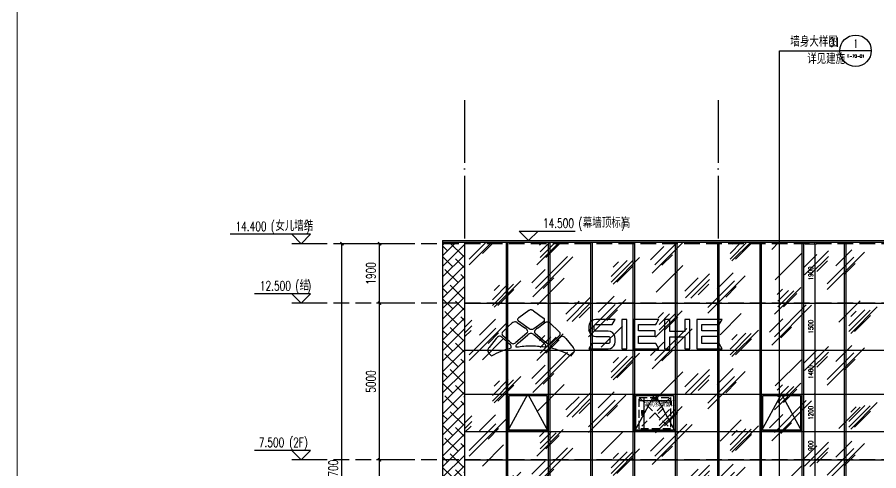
# Model space of a CAD drawing. Extents: x -4210259 to 293730, y -7499 to 868879.
# Drawn here: x -2140040 to -2112529, y 524387 to 538868 of the extents above; entities that cross this region are included whole.
import ezdxf
from ezdxf.enums import TextEntityAlignment as Align

# ---------------------------------------------------------------- set-up
doc = ezdxf.new("R2010")
doc.units = 0
doc.header["$LTSCALE"] = 1000
doc.header["$MEASUREMENT"] = 0
for name, pattern in [('__DASH', [0.35, 0.25, -0.1]), ('DASH', [0.35, 0.25, -0.1]), ('DOTE', [2.42, 2, -0.2, 0.02, -0.2])]:
    doc.linetypes.add(name, pattern=pattern)
doc.layers.get('Defpoints').update_dxf_attribs({"color": 210})
for name, color, linetype in [('A-AXIS-D', 1, 'Continuous'), ('A-AXIS-DOTE', 14, 'DOTE'), ('A-AXIS-DP', 126, 'Continuous'), ('A-AXIS-SYMB', 3, 'Continuous'), ('A-HATCH-2', 251, 'Continuous'), ('A-LIN-V', 9, 'Continuous'), ('A-SFCE', 30, 'Continuous'), ('A-WINDOW', 140, 'Continuous'), ('DIM_ELEV', 3, 'Continuous'), ('PUB_DIM', 3, 'Continuous'), ('PUB_TEXT', 7, 'Continuous'), ('建-文字', 7, 'Continuous')]:
    doc.layers.add(name, color=color, linetype=linetype)
doc.layers.add('A-WALL-HATCH', color=8, linetype='Continuous', lineweight=13)
doc.styles.add('_TCH_DIM', font='SIMPLEX', dxfattribs={"bigfont": 'GBCBIG'})
doc.styles.add('_TCH_DIM_T3', font='SIMPLEX', dxfattribs={"width": 0.705882, "bigfont": 'GBCBIG'})
doc.styles.add('A-STANDARD', font='SIMPLEX', dxfattribs={"bigfont": 'GBCBIG'})
doc.dimstyles.new('_TCH_ARCH&&100', dxfattribs={"dimtxt": 297.5, "dimasz": 100, "dimexe": 100, "dimexo": 100, "dimgap": 126.25, "dimtad": 1, "dimdec": 0, "dimzin": 0, "dimdsep": 46, "dimtxsty": '_TCH_DIM_T3', "dimblk": 'ARCHTICK', "dimcen": 0.09, "dimclrt": 7, "dimazin": 2, "dimtfac": 1, "dimtdec": 0, "dimtix": 1, "dimtmove": 2, "dimatfit": 3, "dimfxl": 0, "dimtolj": 1, "dimtzin": 0, "dimarcsym": 0})
doc.dimstyles.new('_TCH_ARCH&&20', dxfattribs={"dimtxt": 59.5, "dimasz": 20, "dimexe": 20, "dimexo": 20, "dimgap": 25.25, "dimtad": 1, "dimdec": 0, "dimzin": 0, "dimdsep": 46, "dimtxsty": '_TCH_DIM_T3', "dimblk": 'ARCHTICK', "dimcen": 0.09, "dimclrt": 7, "dimazin": 2, "dimtfac": 1, "dimtdec": 0, "dimtix": 1, "dimtmove": 2, "dimatfit": 3, "dimfxl": 0, "dimtolj": 1, "dimtzin": 0, "dimarcsym": 0})
doc.dimstyles.new('_TCH_ARCH&&50', dxfattribs={"dimtxt": 148.75, "dimasz": 50, "dimexe": 50, "dimexo": 50, "dimgap": 63.125, "dimtad": 1, "dimdec": 0, "dimzin": 0, "dimdsep": 46, "dimtxsty": '_TCH_DIM_T3', "dimblk": 'ARCHTICK', "dimcen": 0.09, "dimclrt": 7, "dimazin": 2, "dimtfac": 1, "dimtdec": 0, "dimtix": 1, "dimtmove": 2, "dimatfit": 3, "dimfxl": 0, "dimtolj": 1, "dimtzin": 0, "dimarcsym": 0})

# ---------------------------------------------------------------- blocks, each defined once
blk = doc.blocks.new('G$C8AAC1FDD')
at = {"layer": 'A-LIN-V'}
for p, q in [((-1.638, 0.667), (-1.953, 0.44)), ((-1.625, 0.675), (-1.638, 0.667)), ((-1.609, 0.682), (-1.625, 0.675)), ((-1.591, 0.687), (-1.609, 0.682)), ((-1.572, 0.689), (-1.591, 0.687)), ((-1.572, 0.689), (-1.572, 0.689)), ((-1.553, 0.689), (-1.572, 0.689)), ((-1.553, 0.689), (-1.553, 0.689)), ((-1.534, 0.686), (-1.553, 0.689)), ((-1.534, 0.686), (-1.534, 0.686)), ((-1.517, 0.68), (-1.534, 0.686)), ((-1.516, 0.68), (-1.517, 0.68)), ((-1.501, 0.672), (-1.517, 0.68)), ((-1.5, 0.672), (-1.501, 0.672)), ((-1.489, 0.664), (-1.501, 0.672)), ((-1.489, 0.664), (-1.489, 0.664)), ((-1.489, 0.664), (-1.162, 0.43)), ((-2.141, 0.29), (-2.173, 0.267)), ((-2.11, 0.303), (-2.141, 0.29)), ((-2.081, 0.308), (-2.11, 0.303)), ((-2.081, 0.308), (-2.081, 0.308)), ((-2.056, 0.306), (-2.081, 0.308)), ((-2.035, 0.302), (-2.056, 0.306)), ((-2.056, 0.306), (-2.056, 0.306)), ((-2.018, 0.296), (-2.035, 0.302)), ((-2.034, 0.302), (-2.035, 0.302)), ((-2.005, 0.289), (-2.018, 0.296)), ((-2.018, 0.296), (-2.018, 0.296)), ((-2.005, 0.289), (-2.005, 0.289)), ((-2.005, 0.289), (-1.76, 0.114)), ((-1.991, 0.394), (-1.992, 0.38)), ((-1.992, 0.38), (-1.99, 0.367)), ((-1.986, 0.407), (-1.991, 0.394)), ((-1.99, 0.367), (-1.985, 0.354)), ((-1.977, 0.42), (-1.986, 0.407)), ((-1.985, 0.354), (-1.976, 0.341)), ((-1.965, 0.431), (-1.977, 0.42)), ((-1.976, 0.341), (-1.963, 0.33)), ((-1.953, 0.44), (-1.965, 0.431)), ((-1.627, 0.09), (-1.963, 0.33)), ((-1.398, 0.153), (-1.161, 0.324)), ((-1.162, 0.43), (-1.162, 0.43)), ((-1.152, 0.422), (-1.162, 0.43)), ((-1.161, 0.324), (-1.15, 0.332)), ((-1.16, 0.324), (-1.161, 0.324)), ((-1.152, 0.422), (-1.152, 0.422)), ((-1.141, 0.41), (-1.152, 0.422)), ((-1.15, 0.332), (-1.14, 0.344)), ((-1.15, 0.332), (-1.15, 0.332)), ((-1.141, 0.41), (-1.141, 0.41)), ((-1.135, 0.399), (-1.141, 0.41)), ((-1.14, 0.344), (-1.133, 0.356)), ((-1.139, 0.344), (-1.14, 0.344)), ((-1.134, 0.398), (-1.135, 0.399)), ((-1.133, 0.398), (-1.134, 0.398)), ((-1.13, 0.384), (-1.134, 0.398)), ((-1.133, 0.357), (-1.13, 0.371)), ((-1.133, 0.357), (-1.133, 0.357)), ((-1.133, 0.356), (-1.133, 0.357)), ((-1.131, 0.273), (-1.133, 0.356)), ((-1.123, 0.278), (-1.131, 0.273)), ((-1.129, 0.384), (-1.13, 0.384)), ((-1.13, 0.371), (-1.13, 0.384)), ((-1.129, 0.371), (-1.13, 0.371)), ((-1.112, 0.285), (-1.123, 0.278)), ((-1.098, 0.291), (-1.112, 0.285)), ((-1.081, 0.296), (-1.098, 0.291)), ((-1.079, 0.297), (-1.081, 0.296)), ((-1.055, 0.3), (-1.079, 0.297)), ((-1.055, 0.3), (-1.055, 0.3)), ((-1.028, 0.298), (-1.055, 0.3)), ((-0.998, 0.289), (-1.028, 0.298)), ((-1.027, 0.298), (-1.028, 0.298)), ((-0.966, 0.271), (-0.998, 0.289)), ((-0.997, 0.289), (-0.998, 0.289)), ((0.329, 0.296), (0.297, 0.235)), ((0.377, 0.344), (0.329, 0.296)), ((0.438, 0.376), (0.377, 0.344)), ((0.508, 0.387), (0.438, 0.376)), ((0.509, 0.387), (0.508, 0.387)), ((1.123, 0.387), (0.509, 0.387)), ((1.027, 0.221), (1.123, 0.387)), ((1.123, 0.387), (1.123, 0.387)), ((1.332, 0.387), (1.332, -0.554)), ((1.332, 0.387), (1.332, 0.387)), ((1.498, 0.387), (1.332, 0.387)), ((1.498, -0.554), (1.498, 0.387)), ((1.498, 0.387), (1.498, 0.387)), ((1.707, 0.387), (1.706, -0.554)), ((1.707, 0.387), (1.707, 0.387)), ((2.439, 0.387), (1.707, 0.387)), ((2.489, 0.387), (2.439, 0.387)), ((2.443, 0.259), (2.49, 0.341)), ((2.517, 0.387), (2.489, 0.387)), ((2.49, 0.341), (2.517, 0.387)), ((2.517, 0.387), (2.517, 0.387)), ((2.702, 0.386), (2.702, -0.555)), ((2.703, 0.386), (2.702, 0.386)), ((2.868, 0.386), (2.703, 0.386)), ((2.868, -0.001), (2.868, 0.386)), ((2.869, 0.386), (2.868, 0.386)), ((2.869, -0.001), (2.869, 0.386)), ((3.346, 0.386), (3.346, -0.001)), ((3.346, 0.386), (3.346, 0.386)), ((3.512, 0.386), (3.346, 0.386)), ((3.512, -0.555), (3.512, 0.386)), ((3.512, -0.555), (3.512, 0.386)), ((3.512, 0.386), (3.512, 0.386)), ((3.729, 0.387), (3.729, -0.554)), ((3.73, 0.387), (3.729, 0.387)), ((3.806, 0.387), (3.73, 0.387)), ((3.895, 0.387), (3.806, 0.387)), ((3.806, 0.387), (3.806, 0.387)), ((3.896, 0.387), (3.895, 0.387)), ((4.54, 0.387), (3.896, 0.387)), ((4.444, 0.221), (4.54, 0.387)), ((4.444, 0.221), (4.54, 0.387)), ((4.54, 0.387), (4.54, 0.387)), ((-2.456, 0.003), (-2.468, -0.011)), ((-2.445, 0.013), (-2.456, 0.003)), ((-2.327, 0.123), (-2.445, 0.013)), ((-2.327, 0.123), (-2.278, 0.169)), ((-2.187, 0.254), (-2.278, 0.169)), ((-2.173, 0.267), (-2.187, 0.254)), ((-1.715, 0.081), (-1.76, 0.114)), ((-1.76, 0.114), (-1.76, 0.114)), ((-1.687, 0.05), (-1.715, 0.081)), ((-1.714, 0.081), (-1.715, 0.081)), ((-1.673, 0.022), (-1.687, 0.05)), ((-1.686, 0.05), (-1.687, 0.05)), ((-1.669, -0.001), (-1.673, 0.022)), ((-1.672, 0.022), (-1.673, 0.022)), ((-1.627, 0.09), (-1.613, 0.082)), ((-1.613, 0.082), (-1.596, 0.075)), ((-1.596, 0.075), (-1.578, 0.07)), ((-1.578, 0.07), (-1.559, 0.069)), ((-1.559, 0.069), (-1.559, 0.069)), ((-1.559, 0.069), (-1.54, 0.069)), ((-1.54, 0.069), (-1.522, 0.073)), ((-1.54, 0.07), (-1.54, 0.069)), ((-1.522, 0.073), (-1.505, 0.079)), ((-1.522, 0.073), (-1.522, 0.073)), ((-1.505, 0.079), (-1.489, 0.087)), ((-1.504, 0.079), (-1.505, 0.079)), ((-1.489, 0.087), (-1.477, 0.096)), ((-1.488, 0.087), (-1.489, 0.087)), ((-1.477, 0.096), (-1.398, 0.153)), ((-1.477, 0.096), (-1.477, 0.096)), ((-1.445, 0.028), (-1.454, 0.002)), ((-1.454, 0.002), (-1.453, -0.019)), ((-1.424, 0.057), (-1.445, 0.028)), ((-1.386, 0.09), (-1.424, 0.057)), ((-1.398, 0.153), (-1.398, 0.153)), ((-1.361, 0.108), (-1.386, 0.09)), ((-1.361, 0.108), (-1.131, 0.273)), ((-0.943, 0.251), (-0.966, 0.271)), ((-0.966, 0.271), (-0.966, 0.271)), ((-0.943, 0.251), (-0.943, 0.251)), ((-0.684, 0.012), (-0.943, 0.251)), ((-0.672, 0.001), (-0.684, 0.012)), ((-0.684, 0.012), (-0.684, 0.012)), ((-0.661, -0.01), (-0.672, 0.001)), ((-0.671, 0.001), (-0.672, 0.001)), ((0.297, 0.235), (0.286, 0.164)), ((0.286, 0.164), (0.286, 0.078)), ((0.286, 0.078), (0.297, -0.003)), ((0.452, 0.154), (0.455, 0.182)), ((0.452, 0.154), (0.452, 0.154)), ((0.452, 0.068), (0.452, 0.154)), ((0.455, 0.05), (0.452, 0.068)), ((0.452, 0.068), (0.452, 0.068)), ((0.455, 0.182), (0.463, 0.198)), ((0.455, 0.182), (0.455, 0.182)), ((0.463, 0.034), (0.455, 0.05)), ((0.455, 0.05), (0.455, 0.05)), ((0.463, 0.198), (0.475, 0.21)), ((0.463, 0.198), (0.463, 0.198)), ((0.475, 0.022), (0.463, 0.034)), ((0.463, 0.034), (0.463, 0.034)), ((0.475, 0.21), (0.49, 0.218)), ((0.475, 0.21), (0.475, 0.21)), ((0.49, 0.014), (0.475, 0.022)), ((0.475, 0.022), (0.475, 0.022)), ((0.49, 0.218), (0.508, 0.221)), ((0.491, 0.218), (0.49, 0.218)), ((0.508, 0.011), (0.49, 0.014)), ((0.491, 0.014), (0.49, 0.014)), ((0.508, 0.221), (1.027, 0.221)), ((0.509, 0.011), (0.508, 0.011)), ((0.9, 0.011), (0.509, 0.011)), ((0.975, 0), (0.9, 0.011)), ((0.901, 0.011), (0.9, 0.011)), ((1.027, 0.221), (1.027, 0.221)), ((1.873, 0.221), (2.421, 0.221)), ((1.873, 0.019), (1.873, 0.221)), ((1.873, 0.019), (1.873, 0.019)), ((2.402, 0.019), (1.873, 0.019)), ((2.402, -0.147), (2.402, 0.019)), ((2.403, 0.019), (2.402, 0.019)), ((2.421, 0.221), (2.443, 0.259)), ((2.421, 0.221), (2.421, 0.221)), ((3.895, 0.019), (3.895, 0.221)), ((3.895, 0.221), (3.896, 0.221)), ((3.896, 0.019), (3.895, 0.019)), ((3.896, 0.019), (3.896, 0.221)), ((3.896, 0.221), (4.444, 0.221)), ((4.425, 0.019), (3.896, 0.019)), ((4.425, -0.147), (4.425, 0.019)), ((4.425, -0.147), (4.425, 0.019)), ((4.425, 0.019), (4.425, 0.019)), ((4.444, 0.221), (4.444, 0.221)), ((-2.674, -0.229), (-2.903, -0.507)), ((-2.662, -0.214), (-2.674, -0.229)), ((-2.629, -0.18), (-2.662, -0.214)), ((-2.599, -0.161), (-2.629, -0.18)), ((-2.572, -0.153), (-2.599, -0.161)), ((-2.572, -0.153), (-2.572, -0.153)), ((-2.549, -0.152), (-2.572, -0.153)), ((-2.53, -0.158), (-2.549, -0.152)), ((-2.549, -0.152), (-2.549, -0.152)), ((-2.515, -0.165), (-2.53, -0.158)), ((-2.53, -0.158), (-2.53, -0.158)), ((-2.503, -0.174), (-2.515, -0.165)), ((-2.515, -0.165), (-2.515, -0.165)), ((-2.503, -0.174), (-2.503, -0.174)), ((-2.312, -0.345), (-2.503, -0.174)), ((-2.49, -0.05), (-2.494, -0.073)), ((-2.494, -0.073), (-2.49, -0.098)), ((-2.48, -0.028), (-2.49, -0.05)), ((-2.49, -0.098), (-2.475, -0.123)), ((-2.468, -0.011), (-2.48, -0.028)), ((-2.475, -0.123), (-2.46, -0.137)), ((-2.315, -0.266), (-2.46, -0.137)), ((-2.263, -0.312), (-2.315, -0.266)), ((-1.702, -0.057), (-2.049, -0.353)), ((-1.972, -0.368), (-1.667, -0.103)), ((-1.702, -0.057), (-1.69, -0.047)), ((-1.702, -0.057), (-1.702, -0.057)), ((-1.69, -0.047), (-1.68, -0.034)), ((-1.69, -0.047), (-1.69, -0.047)), ((-1.68, -0.034), (-1.673, -0.02)), ((-1.679, -0.034), (-1.68, -0.034)), ((-1.673, -0.02), (-1.669, -0.001)), ((-1.672, -0.02), (-1.673, -0.02)), ((-1.669, -0.001), (-1.669, -0.001)), ((-1.655, -0.092), (-1.667, -0.103)), ((-1.634, -0.079), (-1.655, -0.092)), ((-1.611, -0.07), (-1.634, -0.079)), ((-1.587, -0.064), (-1.611, -0.07)), ((-1.563, -0.063), (-1.587, -0.064)), ((-1.538, -0.066), (-1.563, -0.063)), ((-1.562, -0.063), (-1.563, -0.063)), ((-1.514, -0.073), (-1.538, -0.066)), ((-1.538, -0.066), (-1.538, -0.066)), ((-1.492, -0.084), (-1.514, -0.073)), ((-1.514, -0.073), (-1.514, -0.073)), ((-1.475, -0.097), (-1.492, -0.084)), ((-1.492, -0.084), (-1.492, -0.084)), ((-1.474, -0.097), (-1.475, -0.097)), ((-1.475, -0.097), (-1.159, -0.364)), ((-1.453, -0.019), (-1.448, -0.036)), ((-1.448, -0.036), (-1.44, -0.048)), ((-1.44, -0.048), (-1.431, -0.058)), ((-1.431, -0.058), (-1.112, -0.328)), ((-0.66, -0.14), (-0.904, -0.359)), ((-0.898, -0.429), (-0.623, -0.182)), ((-0.649, -0.026), (-0.661, -0.01)), ((-0.661, -0.01), (-0.661, -0.01)), ((-0.66, -0.14), (-0.64, -0.118)), ((-0.659, -0.14), (-0.66, -0.14)), ((-0.638, -0.046), (-0.649, -0.026)), ((-0.649, -0.026), (-0.649, -0.026)), ((-0.64, -0.118), (-0.63, -0.093)), ((-0.64, -0.118), (-0.64, -0.118)), ((-0.63, -0.069), (-0.638, -0.046)), ((-0.637, -0.046), (-0.638, -0.046)), ((-0.63, -0.093), (-0.63, -0.069)), ((-0.63, -0.069), (-0.63, -0.069)), ((-0.63, -0.093), (-0.63, -0.093)), ((-0.611, -0.172), (-0.623, -0.182)), ((-0.601, -0.165), (-0.611, -0.172)), ((-0.585, -0.157), (-0.601, -0.165)), ((-0.564, -0.153), (-0.585, -0.157)), ((-0.564, -0.153), (-0.564, -0.153)), ((-0.54, -0.155), (-0.564, -0.153)), ((-0.512, -0.166), (-0.54, -0.155)), ((-0.54, -0.155), (-0.54, -0.155)), ((-0.481, -0.19), (-0.512, -0.166)), ((-0.512, -0.166), (-0.512, -0.166)), ((-0.453, -0.221), (-0.481, -0.19)), ((-0.481, -0.19), (-0.481, -0.19)), ((-0.452, -0.221), (-0.453, -0.221)), ((-0.453, -0.221), (-0.214, -0.508)), ((0.297, -0.003), (0.329, -0.064)), ((0.329, -0.064), (0.377, -0.112)), ((0.377, -0.112), (0.438, -0.144)), ((0.438, -0.144), (0.508, -0.155)), ((0.508, -0.155), (0.9, -0.155)), ((0.9, -0.155), (0.915, -0.156)), ((0.915, -0.156), (0.93, -0.16)), ((0.93, -0.16), (0.944, -0.172)), ((0.944, -0.172), (0.953, -0.196)), ((0.953, -0.196), (0.957, -0.235)), ((0.957, -0.235), (0.957, -0.321)), ((1.037, -0.033), (0.975, 0)), ((0.976, 0), (0.975, 0)), ((1.084, -0.084), (1.037, -0.033)), ((1.038, -0.033), (1.037, -0.033)), ((1.113, -0.152), (1.084, -0.084)), ((1.084, -0.084), (1.084, -0.084)), ((1.123, -0.245), (1.113, -0.152)), ((1.113, -0.152), (1.113, -0.152)), ((1.123, -0.245), (1.123, -0.245)), ((1.123, -0.332), (1.123, -0.245)), ((1.872, -0.388), (1.873, -0.147)), ((1.873, -0.147), (2.402, -0.147)), ((2.403, -0.147), (2.402, -0.147)), ((2.869, -0.001), (2.868, -0.001)), ((2.868, -0.555), (2.868, -0.167)), ((2.868, -0.167), (2.869, -0.167)), ((3.346, -0.001), (2.869, -0.001)), ((2.869, -0.555), (2.869, -0.167)), ((2.869, -0.167), (3.346, -0.167)), ((3.346, -0.167), (3.346, -0.555)), ((3.895, -0.388), (3.895, -0.147)), ((3.895, -0.147), (3.896, -0.147)), ((3.896, -0.388), (3.896, -0.147)), ((3.896, -0.147), (4.425, -0.147)), ((4.425, -0.147), (4.425, -0.147)), ((-2.923, -0.533), (-2.933, -0.552)), ((-2.913, -0.518), (-2.923, -0.533)), ((-2.903, -0.507), (-2.913, -0.518)), ((-2.312, -0.345), (-2.261, -0.391)), ((-2.305, -0.556), (-2.262, -0.544)), ((-2.222, -0.349), (-2.263, -0.312)), ((-2.262, -0.544), (-2.256, -0.542)), ((-2.262, -0.544), (-2.262, -0.544)), ((-2.218, -0.428), (-2.261, -0.391)), ((-2.256, -0.542), (-2.196, -0.525)), ((-2.222, -0.349), (-2.212, -0.358)), ((-2.21, -0.439), (-2.218, -0.428)), ((-2.218, -0.428), (-2.218, -0.428)), ((-2.212, -0.358), (-2.2, -0.367)), ((-2.203, -0.452), (-2.21, -0.439)), ((-2.21, -0.439), (-2.21, -0.439)), ((-2.198, -0.464), (-2.203, -0.452)), ((-2.202, -0.452), (-2.203, -0.452)), ((-2.2, -0.367), (-2.183, -0.377)), ((-2.194, -0.477), (-2.198, -0.464)), ((-2.197, -0.464), (-2.198, -0.464)), ((-2.196, -0.525), (-2.194, -0.514)), ((-2.195, -0.525), (-2.196, -0.525)), ((-2.193, -0.49), (-2.194, -0.477)), ((-2.194, -0.477), (-2.194, -0.477)), ((-2.194, -0.514), (-2.193, -0.502)), ((-2.194, -0.514), (-2.194, -0.514)), ((-2.193, -0.502), (-2.193, -0.49)), ((-2.193, -0.49), (-2.193, -0.49)), ((-2.193, -0.502), (-2.193, -0.502)), ((-2.183, -0.377), (-2.162, -0.385)), ((-2.162, -0.385), (-2.137, -0.39)), ((-2.136, -0.39), (-2.137, -0.39)), ((-2.136, -0.39), (-2.109, -0.387)), ((-2.109, -0.387), (-2.079, -0.375)), ((-2.109, -0.387), (-2.109, -0.387)), ((-2.079, -0.375), (-2.058, -0.361)), ((-2.079, -0.375), (-2.079, -0.375)), ((-2.058, -0.361), (-2.049, -0.353)), ((-2.058, -0.361), (-2.058, -0.361)), ((-2.049, -0.353), (-2.049, -0.353)), ((-2.044, -0.461), (-2.049, -0.485)), ((-2.049, -0.485), (-2.025, -0.495)), ((-2.033, -0.439), (-2.044, -0.461)), ((-2.02, -0.418), (-2.033, -0.439)), ((-2.025, -0.495), (-1.967, -0.486)), ((-2.025, -0.495), (-2.025, -0.495)), ((-2.006, -0.401), (-2.02, -0.418)), ((-1.993, -0.387), (-2.006, -0.401)), ((-1.982, -0.377), (-1.993, -0.387)), ((-1.972, -0.368), (-1.982, -0.377)), ((-1.967, -0.486), (-1.909, -0.479)), ((-1.967, -0.486), (-1.967, -0.486)), ((-1.908, -0.479), (-1.909, -0.479)), ((-1.908, -0.479), (-1.849, -0.472)), ((-1.849, -0.472), (-1.789, -0.467)), ((-1.849, -0.472), (-1.849, -0.472)), ((-1.789, -0.467), (-1.728, -0.463)), ((-1.789, -0.467), (-1.789, -0.467)), ((-1.728, -0.463), (-1.666, -0.46)), ((-1.728, -0.463), (-1.728, -0.463)), ((-1.666, -0.46), (-1.604, -0.459)), ((-1.604, -0.459), (-1.542, -0.458)), ((-1.542, -0.458), (-1.481, -0.459)), ((-1.481, -0.459), (-1.421, -0.461)), ((-1.421, -0.461), (-1.362, -0.464)), ((-1.362, -0.464), (-1.303, -0.468)), ((-1.303, -0.468), (-1.245, -0.474)), ((-1.245, -0.474), (-1.188, -0.48)), ((-1.188, -0.48), (-1.131, -0.487)), ((-1.158, -0.364), (-1.159, -0.364)), ((-1.146, -0.375), (-1.159, -0.364)), ((-1.134, -0.387), (-1.146, -0.375)), ((-1.146, -0.375), (-1.146, -0.375)), ((-1.12, -0.403), (-1.134, -0.387)), ((-1.134, -0.387), (-1.134, -0.387)), ((-1.131, -0.487), (-1.107, -0.489)), ((-1.12, -0.403), (-1.12, -0.403)), ((-1.109, -0.417), (-1.12, -0.403)), ((-1.072, -0.362), (-1.112, -0.328)), ((-1.106, -0.421), (-1.109, -0.417)), ((-1.107, -0.489), (-1.083, -0.491)), ((-1.094, -0.443), (-1.106, -0.421)), ((-1.106, -0.421), (-1.106, -0.421)), ((-1.086, -0.466), (-1.094, -0.443)), ((-1.093, -0.443), (-1.094, -0.443)), ((-1.083, -0.491), (-1.086, -0.466)), ((-1.085, -0.466), (-1.086, -0.466)), ((-1.083, -0.491), (-1.083, -0.491)), ((-1.072, -0.362), (-1.061, -0.371)), ((-1.061, -0.371), (-1.03, -0.39)), ((-1.061, -0.371), (-1.061, -0.371)), ((-1.03, -0.39), (-1, -0.397)), ((-1, -0.397), (-0.974, -0.396)), ((-1, -0.397), (-1, -0.397)), ((-0.974, -0.396), (-0.951, -0.389)), ((-0.974, -0.396), (-0.974, -0.396)), ((-0.951, -0.389), (-0.931, -0.38)), ((-0.95, -0.389), (-0.951, -0.389)), ((-0.931, -0.38), (-0.916, -0.37)), ((-0.931, -0.38), (-0.931, -0.38)), ((-0.925, -0.485), (-0.926, -0.497)), ((-0.926, -0.497), (-0.925, -0.508)), ((-0.923, -0.474), (-0.925, -0.485)), ((-0.925, -0.508), (-0.883, -0.534)), ((-0.919, -0.462), (-0.923, -0.474)), ((-0.913, -0.45), (-0.919, -0.462)), ((-0.916, -0.37), (-0.904, -0.359)), ((-0.916, -0.37), (-0.916, -0.37)), ((-0.906, -0.438), (-0.913, -0.45)), ((-0.898, -0.429), (-0.906, -0.438)), ((-0.903, -0.359), (-0.904, -0.359)), ((-0.883, -0.534), (-0.793, -0.558)), ((-0.203, -0.522), (-0.214, -0.508)), ((-0.214, -0.508), (-0.214, -0.508)), ((-0.192, -0.538), (-0.203, -0.522)), ((-0.202, -0.522), (-0.203, -0.522)), ((-0.182, -0.559), (-0.192, -0.538)), ((-0.192, -0.538), (-0.192, -0.538)), ((0.38, -0.388), (0.284, -0.554)), ((0.38, -0.388), (0.38, -0.388)), ((0.9, -0.388), (0.38, -0.388)), ((0.918, -0.385), (0.9, -0.388)), ((0.9, -0.554), (0.971, -0.543)), ((0.934, -0.377), (0.918, -0.385)), ((0.946, -0.365), (0.934, -0.377)), ((0.954, -0.349), (0.946, -0.365)), ((0.957, -0.321), (0.954, -0.349)), ((0.971, -0.543), (1.032, -0.511)), ((0.971, -0.543), (0.971, -0.543)), ((1.032, -0.511), (1.08, -0.463)), ((1.032, -0.511), (1.032, -0.511)), ((1.08, -0.463), (1.112, -0.402)), ((1.08, -0.463), (1.08, -0.463)), ((1.112, -0.402), (1.123, -0.332)), ((1.112, -0.402), (1.112, -0.402)), ((1.123, -0.332), (1.123, -0.332)), ((1.873, -0.388), (1.872, -0.388)), ((2.421, -0.388), (1.873, -0.388)), ((2.421, -0.388), (2.421, -0.388)), ((2.464, -0.462), (2.421, -0.388)), ((2.517, -0.554), (2.464, -0.462)), ((3.896, -0.388), (3.895, -0.388)), ((4.443, -0.388), (3.896, -0.388)), ((4.539, -0.554), (4.443, -0.388)), ((4.444, -0.388), (4.443, -0.388)), ((4.54, -0.554), (4.444, -0.388)), ((-2.941, -0.577), (-2.944, -0.605)), ((-2.944, -0.605), (-2.939, -0.636)), ((-2.933, -0.552), (-2.941, -0.577)), ((-2.939, -0.636), (-2.923, -0.669)), ((-2.923, -0.669), (-2.905, -0.692)), ((-2.883, -0.72), (-2.905, -0.692)), ((-2.852, -0.758), (-2.883, -0.72)), ((-2.834, -0.781), (-2.852, -0.758)), ((-2.834, -0.781), (-2.803, -0.769)), ((-2.834, -0.781), (-2.834, -0.781)), ((-2.803, -0.769), (-2.738, -0.73)), ((-2.803, -0.769), (-2.803, -0.769)), ((-2.738, -0.73), (-2.669, -0.693)), ((-2.738, -0.73), (-2.738, -0.73)), ((-2.669, -0.693), (-2.596, -0.658)), ((-2.669, -0.693), (-2.669, -0.693)), ((-2.596, -0.658), (-2.518, -0.626)), ((-2.595, -0.658), (-2.596, -0.658)), ((-2.518, -0.626), (-2.436, -0.596)), ((-2.518, -0.626), (-2.518, -0.626)), ((-2.436, -0.596), (-2.351, -0.568)), ((-2.436, -0.596), (-2.436, -0.596)), ((-2.351, -0.568), (-2.305, -0.556)), ((-2.35, -0.568), (-2.351, -0.568)), ((-0.793, -0.558), (-0.705, -0.584)), ((-0.705, -0.584), (-0.622, -0.613)), ((-0.622, -0.613), (-0.542, -0.645)), ((-0.542, -0.645), (-0.467, -0.679)), ((-0.467, -0.679), (-0.396, -0.716)), ((-0.396, -0.716), (-0.33, -0.755)), ((-0.33, -0.755), (-0.283, -0.781)), ((-0.283, -0.781), (-0.274, -0.77)), ((-0.283, -0.781), (-0.283, -0.781)), ((-0.274, -0.77), (-0.266, -0.759)), ((-0.274, -0.77), (-0.274, -0.77)), ((-0.266, -0.759), (-0.256, -0.747)), ((-0.265, -0.759), (-0.266, -0.759)), ((-0.256, -0.747), (-0.247, -0.735)), ((-0.256, -0.747), (-0.256, -0.747)), ((-0.247, -0.735), (-0.237, -0.723)), ((-0.246, -0.735), (-0.247, -0.735)), ((-0.237, -0.723), (-0.226, -0.71)), ((-0.236, -0.723), (-0.237, -0.723)), ((-0.226, -0.71), (-0.215, -0.696)), ((-0.226, -0.71), (-0.226, -0.71)), ((-0.215, -0.696), (-0.202, -0.679)), ((-0.215, -0.696), (-0.215, -0.696)), ((-0.202, -0.679), (-0.182, -0.645)), ((-0.202, -0.679), (-0.202, -0.679)), ((-0.175, -0.584), (-0.182, -0.559)), ((-0.182, -0.559), (-0.182, -0.559)), ((-0.182, -0.645), (-0.175, -0.613)), ((-0.182, -0.645), (-0.182, -0.645)), ((-0.175, -0.613), (-0.175, -0.584)), ((-0.175, -0.584), (-0.175, -0.584)), ((-0.174, -0.613), (-0.175, -0.613)), ((0.284, -0.554), (0.9, -0.554)), ((0.901, -0.554), (0.9, -0.554)), ((1.332, -0.554), (1.498, -0.554)), ((1.498, -0.554), (1.498, -0.554)), ((1.706, -0.554), (2.466, -0.554)), ((2.466, -0.554), (2.517, -0.554)), ((2.517, -0.554), (2.517, -0.554)), ((2.517, -0.554), (2.517, -0.554)), ((2.517, -0.554), (2.517, -0.554)), ((2.702, -0.555), (2.868, -0.555)), ((2.869, -0.555), (2.868, -0.555)), ((3.346, -0.555), (3.512, -0.555)), ((3.512, -0.555), (3.512, -0.555)), ((3.729, -0.554), (4.539, -0.554)), ((4.539, -0.554), (4.54, -0.554))]:
    blk.add_line(p, q, dxfattribs=at)
blk = doc.blocks.new('34543')
at = {"layer": 'A-WINDOW'}
for p, q in [((-2029402, 531687), (-2029402, 517237)), ((-2029352, 531687), (-2029352, 517237))]:
    blk.add_line(p, q, dxfattribs=at)
blk = doc.blocks.new('w42343')
at = {"layer": 'A-WINDOW'}
blk.add_lwpolyline([(-2124382, 518137), (-2123732, 519337), (-2123082, 518137)], dxfattribs=at)
for points in [[(-2124382, 519337), (-2123082, 519337), (-2123082, 518137), (-2124382, 518137)], [(-2124332, 519287), (-2123132, 519287), (-2123132, 518187), (-2124332, 518187)]]:
    blk.add_lwpolyline(points, close=True, dxfattribs=at)
blk = doc.blocks.new('_ArchTick')
at = {"color": 0, "linetype": 'ByBlock', "const_width": 0.4}
blk.add_lwpolyline([(-0.5, -0.5), (0.5, 0.5)], dxfattribs=at)
blk = doc.blocks.new('*D1222')
at = {"layer": 'Defpoints', "color": 0}
for p in [(74222, -10680), (75222, -10680), (75222, -10754)]:
    blk.add_point(p, dxfattribs=at)
at = {"layer": 'PUB_DIM', "color": 0, "lineweight": -2}
for p, q in [((74222, -10700), (74222, -10774)), ((75222, -10700), (75222, -10774)), ((74222, -10754), (75222, -10754))]:
    blk.add_line(p, q, dxfattribs=at)
at = {"layer": 'PUB_DIM', "color": 0, "lineweight": -2, "xscale": 20, "yscale": 20, "zscale": 20, "rotation": 180}
blk.add_blockref('_ArchTick', (74222, -10754), dxfattribs=at)
at = {"layer": 'PUB_DIM', "color": 0, "lineweight": -2, "xscale": 20, "yscale": 20, "zscale": 20}
blk.add_blockref('_ArchTick', (75222, -10754), dxfattribs=at)
at = {"layer": 'PUB_DIM', "color": 7, "insert": (74722, -10699), "char_height": 59.5, "attachment_point": 5, "style": '_TCH_DIM_T3'}
blk.add_mtext('\\A1;1000', dxfattribs=at)
blk = doc.blocks.new('*D1223')
at = {"layer": 'Defpoints', "color": 0}
for p in [(74323, -10659), (74374, -10659), (74323, -11659)]:
    blk.add_point(p, dxfattribs=at)
at = {"layer": 'PUB_DIM', "color": 0, "lineweight": -2}
for p, q in [((74343, -10659), (74394, -10659)), ((74374, -11659), (74374, -10659)), ((74343, -11659), (74394, -11659))]:
    blk.add_line(p, q, dxfattribs=at)
at = {"layer": 'PUB_DIM', "color": 0, "lineweight": -2, "xscale": 20, "yscale": 20, "zscale": 20}
for p, rotation in [((74374, -10659), 90), ((74374, -11659), 270)]:
    blk.add_blockref('_ArchTick', p, dxfattribs=dict(at, rotation=rotation))
at = {"layer": 'PUB_DIM', "color": 7, "insert": (74319, -11159), "char_height": 59.5, "attachment_point": 5, "rotation": 90, "style": '_TCH_DIM_T3'}
blk.add_mtext('\\A1;1000', dxfattribs=at)
blk = doc.blocks.new('*D364')
at = {"layer": 'A-AXIS-DP', "color": 0, "lineweight": -2}
for p, q in [((-2114882, 524737), (-2114514, 524737)), ((-2114564, 522937), (-2114564, 524737)), ((-2114882, 522937), (-2114514, 522937))]:
    blk.add_line(p, q, dxfattribs=at)
at = {"layer": 'Defpoints', "color": 0}
for p in [(-2114932, 524737), (-2114564, 524737), (-2114932, 522937)]:
    blk.add_point(p, dxfattribs=at)
at = {"layer": 'A-AXIS-DP', "color": 0, "lineweight": -2, "xscale": 50, "yscale": 50, "zscale": 50}
for p, rotation in [((-2114564, 524737), 90), ((-2114564, 522937), 270)]:
    blk.add_blockref('_ArchTick', p, dxfattribs=dict(at, rotation=rotation))
at = {"layer": 'A-AXIS-DP', "color": 7, "insert": (-2114701, 523837), "char_height": 148.8, "attachment_point": 5, "rotation": 90, "style": '_TCH_DIM_T3'}
blk.add_mtext('\\A1;1800', dxfattribs=at)
blk = doc.blocks.new('*D365')
at = {"layer": 'A-AXIS-DP', "color": 0, "lineweight": -2}
for p, q in [((-2114882, 525637), (-2114514, 525637)), ((-2114564, 524737), (-2114564, 525637)), ((-2114882, 524737), (-2114514, 524737))]:
    blk.add_line(p, q, dxfattribs=at)
at = {"layer": 'Defpoints', "color": 0}
for p in [(-2114932, 525637), (-2114564, 525637), (-2114932, 524737)]:
    blk.add_point(p, dxfattribs=at)
at = {"layer": 'A-AXIS-DP', "color": 0, "lineweight": -2, "xscale": 50, "yscale": 50, "zscale": 50}
for p, rotation in [((-2114564, 525637), 90), ((-2114564, 524737), 270)]:
    blk.add_blockref('_ArchTick', p, dxfattribs=dict(at, rotation=rotation))
at = {"layer": 'A-AXIS-DP', "color": 7, "insert": (-2114701, 525187), "char_height": 148.8, "attachment_point": 5, "rotation": 90, "style": '_TCH_DIM_T3'}
blk.add_mtext('\\A1;900', dxfattribs=at)
blk = doc.blocks.new('*D366')
at = {"layer": 'A-AXIS-DP', "color": 0, "lineweight": -2}
for p, q in [((-2114882, 526837), (-2114514, 526837)), ((-2114564, 525637), (-2114564, 526837)), ((-2114882, 525637), (-2114514, 525637))]:
    blk.add_line(p, q, dxfattribs=at)
at = {"layer": 'Defpoints', "color": 0}
for p in [(-2114932, 526837), (-2114564, 526837), (-2114932, 525637)]:
    blk.add_point(p, dxfattribs=at)
at = {"layer": 'A-AXIS-DP', "color": 0, "lineweight": -2, "xscale": 50, "yscale": 50, "zscale": 50}
for p, rotation in [((-2114564, 526837), 90), ((-2114564, 525637), 270)]:
    blk.add_blockref('_ArchTick', p, dxfattribs=dict(at, rotation=rotation))
at = {"layer": 'A-AXIS-DP', "color": 7, "insert": (-2114701, 526237), "char_height": 148.8, "attachment_point": 5, "rotation": 90, "style": '_TCH_DIM_T3'}
blk.add_mtext('\\A1;1200', dxfattribs=at)
blk = doc.blocks.new('*D367')
at = {"layer": 'A-AXIS-DP', "color": 0, "lineweight": -2}
for p, q in [((-2114882, 528237), (-2114514, 528237)), ((-2114564, 526837), (-2114564, 528237)), ((-2114882, 526837), (-2114514, 526837))]:
    blk.add_line(p, q, dxfattribs=at)
at = {"layer": 'Defpoints', "color": 0}
for p in [(-2114932, 528237), (-2114564, 528237), (-2114932, 526837)]:
    blk.add_point(p, dxfattribs=at)
at = {"layer": 'A-AXIS-DP', "color": 0, "lineweight": -2, "xscale": 50, "yscale": 50, "zscale": 50}
for p, rotation in [((-2114564, 528237), 90), ((-2114564, 526837), 270)]:
    blk.add_blockref('_ArchTick', p, dxfattribs=dict(at, rotation=rotation))
at = {"layer": 'A-AXIS-DP', "color": 7, "insert": (-2114701, 527537), "char_height": 148.8, "attachment_point": 5, "rotation": 90, "style": '_TCH_DIM_T3'}
blk.add_mtext('\\A1;1400', dxfattribs=at)
blk = doc.blocks.new('*D368')
at = {"layer": 'A-AXIS-DP', "color": 0, "lineweight": -2}
for p, q in [((-2114882, 529737), (-2114514, 529737)), ((-2114564, 528237), (-2114564, 529737)), ((-2114882, 528237), (-2114514, 528237))]:
    blk.add_line(p, q, dxfattribs=at)
at = {"layer": 'Defpoints', "color": 0}
for p in [(-2114932, 529737), (-2114564, 529737), (-2114932, 528237)]:
    blk.add_point(p, dxfattribs=at)
at = {"layer": 'A-AXIS-DP', "color": 0, "lineweight": -2, "xscale": 50, "yscale": 50, "zscale": 50}
for p, rotation in [((-2114564, 529737), 90), ((-2114564, 528237), 270)]:
    blk.add_blockref('_ArchTick', p, dxfattribs=dict(at, rotation=rotation))
at = {"layer": 'A-AXIS-DP', "color": 7, "insert": (-2114701, 528987), "char_height": 148.8, "attachment_point": 5, "rotation": 90, "style": '_TCH_DIM_T3'}
blk.add_mtext('\\A1;1500', dxfattribs=at)
blk = doc.blocks.new('*D369')
at = {"layer": 'A-AXIS-DP', "color": 0, "lineweight": -2}
for p, q in [((-2114882, 531637), (-2114514, 531637)), ((-2114564, 529737), (-2114564, 531637)), ((-2114882, 529737), (-2114514, 529737))]:
    blk.add_line(p, q, dxfattribs=at)
at = {"layer": 'Defpoints', "color": 0}
for p in [(-2114932, 531637), (-2114564, 531637), (-2114932, 529737)]:
    blk.add_point(p, dxfattribs=at)
at = {"layer": 'A-AXIS-DP', "color": 0, "lineweight": -2, "xscale": 50, "yscale": 50, "zscale": 50}
for p, rotation in [((-2114564, 531637), 90), ((-2114564, 529737), 270)]:
    blk.add_blockref('_ArchTick', p, dxfattribs=dict(at, rotation=rotation))
at = {"layer": 'A-AXIS-DP', "color": 7, "insert": (-2114701, 530687), "char_height": 148.8, "attachment_point": 5, "rotation": 90, "style": '_TCH_DIM_T3'}
blk.add_mtext('\\A1;1900', dxfattribs=at)
blk = doc.blocks.new('*D833')
at = {"layer": 'A-AXIS-D', "color": 0, "lineweight": -2}
for p, q in [((-2128439, 531637), (-2129772, 531637)), ((-2129672, 516937), (-2129672, 531637)), ((-2128439, 516937), (-2129772, 516937))]:
    blk.add_line(p, q, dxfattribs=at)
at = {"layer": 'Defpoints', "color": 0}
for p in [(-2129672, 531637), (-2128339, 531637), (-2128339, 516937)]:
    blk.add_point(p, dxfattribs=at)
at = {"layer": 'A-AXIS-D', "color": 0, "lineweight": -2, "xscale": 100, "yscale": 100, "zscale": 100}
for p, rotation in [((-2129672, 531637), 90), ((-2129672, 516937), 270)]:
    blk.add_blockref('_ArchTick', p, dxfattribs=dict(at, rotation=rotation))
at = {"layer": 'A-AXIS-D', "color": 7, "insert": (-2129947, 524287), "char_height": 297.5, "attachment_point": 5, "rotation": 90, "style": '_TCH_DIM_T3'}
blk.add_mtext('\\A1;14700', dxfattribs=at)
blk = doc.blocks.new('*D835')
at = {"layer": 'A-AXIS-D', "color": 0, "lineweight": -2}
for p, q in [((-2127339, 524737), (-2128572, 524737)), ((-2128472, 517237), (-2128472, 524737)), ((-2127339, 517237), (-2128572, 517237))]:
    blk.add_line(p, q, dxfattribs=at)
at = {"layer": 'Defpoints', "color": 0}
for p in [(-2128472, 524737), (-2127239, 524737), (-2127239, 517237)]:
    blk.add_point(p, dxfattribs=at)
at = {"layer": 'A-AXIS-D', "color": 0, "lineweight": -2, "xscale": 100, "yscale": 100, "zscale": 100}
for p, rotation in [((-2128472, 524737), 90), ((-2128472, 517237), 270)]:
    blk.add_blockref('_ArchTick', p, dxfattribs=dict(at, rotation=rotation))
at = {"layer": 'A-AXIS-D', "color": 7, "insert": (-2128747, 520987), "char_height": 297.5, "attachment_point": 5, "rotation": 90, "style": '_TCH_DIM_T3'}
blk.add_mtext('\\A1;7500', dxfattribs=at)
blk = doc.blocks.new('*D836')
at = {"layer": 'A-AXIS-D', "color": 0, "lineweight": -2}
for p, q in [((-2127339, 529737), (-2128572, 529737)), ((-2128472, 524737), (-2128472, 529737)), ((-2127339, 524737), (-2128572, 524737))]:
    blk.add_line(p, q, dxfattribs=at)
at = {"layer": 'Defpoints', "color": 0}
for p in [(-2128472, 529737), (-2127239, 529737), (-2127239, 524737)]:
    blk.add_point(p, dxfattribs=at)
at = {"layer": 'A-AXIS-D', "color": 0, "lineweight": -2, "xscale": 100, "yscale": 100, "zscale": 100}
for p, rotation in [((-2128472, 529737), 90), ((-2128472, 524737), 270)]:
    blk.add_blockref('_ArchTick', p, dxfattribs=dict(at, rotation=rotation))
at = {"layer": 'A-AXIS-D', "color": 7, "insert": (-2128747, 527237), "char_height": 297.5, "attachment_point": 5, "rotation": 90, "style": '_TCH_DIM_T3'}
blk.add_mtext('\\A1;5000', dxfattribs=at)
blk = doc.blocks.new('*D837')
at = {"layer": 'A-AXIS-D', "color": 0, "lineweight": -2}
for p, q in [((-2127339, 531637), (-2128572, 531637)), ((-2128472, 529737), (-2128472, 531637)), ((-2127339, 529737), (-2128572, 529737))]:
    blk.add_line(p, q, dxfattribs=at)
at = {"layer": 'Defpoints', "color": 0}
for p in [(-2128472, 531637), (-2127239, 531637), (-2127239, 529737)]:
    blk.add_point(p, dxfattribs=at)
at = {"layer": 'A-AXIS-D', "color": 0, "lineweight": -2, "xscale": 100, "yscale": 100, "zscale": 100}
for p, rotation in [((-2128472, 531637), 90), ((-2128472, 529737), 270)]:
    blk.add_blockref('_ArchTick', p, dxfattribs=dict(at, rotation=rotation))
at = {"layer": 'A-AXIS-D', "color": 7, "insert": (-2128747, 530687), "char_height": 297.5, "attachment_point": 5, "rotation": 90, "style": '_TCH_DIM_T3'}
blk.add_mtext('\\A1;1900', dxfattribs=at)
blk = doc.blocks.new('紧急救援窗口')
at = {"layer": 'A-LIN-V', "color": 1, "linetype": 'DASH'}
blk.add_lwpolyline([(74221.8, -10659.1), (75221.8, -10659.1), (75221.8, -11659.1), (74221.8, -11659.1)], close=True, dxfattribs=at)
for points in [[(74221.8, -10659.1), (75221.8, -11659.1)], [(75221.8, -10659.1), (74221.8, -11659.1)]]:
    blk.add_lwpolyline(points, dxfattribs=at)
at = {"layer": '建-文字', "style": 'A-STANDARD'}
blk.add_text('消防救援窗口', height=168.79, dxfattribs=at).set_placement((74385.5, -10947.8))
at = {"layer": 'PUB_DIM'}
for p1, p2, distance, picture, middle in [((74221.8, -10680.5), (75221.8, -10680.5), -73.3, '*D1222', (74721.8, -10698.8)), ((74323, -11659.1), (74323, -10659.1), -51.4, '*D1223', (74319.4, -11159.1))]:
    dim = blk.add_aligned_dim(p1=p1, p2=p2, distance=distance, dimstyle='_TCH_ARCH&&20', dxfattribs=at)
    dim.commit()
    dim.dimension.update_dxf_attribs({"geometry": picture, "text_midpoint": middle})

msp = doc.modelspace()

# ---------------------------------------------------------------- hatches: boundary and pattern name
at = {"layer": 'A-HATCH-2'}
h = msp.add_hatch(dxfattribs=at)
h.set_pattern_fill('ANSI38', color=256, scale=150)
h.set_pattern_definition([(45, (0, 0), (-168.379802, 168.379802), []), (135, (0, 0), (-505.139407, 168.379802), [595.3125, -357.1875])])
h.paths.add_polyline_path([(-2125756.9, 516937.5), (-2126456.9, 516937.5), (-2126456.9, 531687.5), (-2125756.9, 531687.5)])
at = {"layer": 'A-WALL-HATCH'}
h = msp.add_hatch(dxfattribs=at)
h.set_pattern_fill('玻璃2', color=256, scale=200)
h.set_pattern_definition([(45, (240, 120), (0, 3054.7013), [1200, -720, 1200, -720, 480, -1046.5631]), (45, (180, 180), (0, 3054.7013), [960, -1200, 720, -720, 840, -926.5631]), (45, (180, 360), (0, 3054.7013), [720, -1440, 480, -720, 1080, -926.5631]), (45, (360, 180), (0, 3054.7013), [720, -1440, 600, -2606.563]), (45, (540, 360), (0, 3054.7013), [360, -1800, 240, -2966.563]), (45, (240, 660), (0, 3054.7013), [240, -1800, 240, -960, 600, -1526.5631]), (45, (1320, 480), (0, 3054.7013), [1200, -1800, 1440, -950.5631]), (45, (1320, 300), (0, 3054.7013), [1680, -1200, 1800, -710.5631]), (45, (1620, 540), (0, -3394.1125), [1200, -1680, 960, -1526.563]), (45, (1440, 900), (0, 3054.7013), [600, -2400, 720, -1646.5631]), (45, (1800, 720), (0, 3054.7013), [480, -2400, 480, -2006.563])])
h.paths.add_polyline_path([(-2125756.9, 517237.5), (-2093356.9, 517237.5), (-2093356.9, 531687.5), (-2125756.9, 531687.5)])

# ---------------------------------------------------------------- linework, layer by layer
at = {"layer": 'A-AXIS-DOTE'}
for p, q in [((-2125756.9, 536222.8), (-2125756.9, 511887.5)), ((-2117656.9, 536222.8), (-2117656.9, 511887.5))]:
    msp.add_line(p, q, dxfattribs=at)
at = {"layer": 'A-AXIS-DOTE', "linetype": '__DASH', "ltscale": 2}
for p, q in [((-2028641.9, 531637.5), (-2131130, 531637.5)), ((-2028641.9, 529737.5), (-2131130, 529737.5)), ((-2028641.9, 524737.5), (-2131130, 524737.5))]:
    msp.add_line(p, q, dxfattribs=at)
at = {"layer": 'A-AXIS-SYMB', "color": 1}
for p, q in [((-2115697, 537800), (-2113769.6, 537800)), ((-2115697, 516770), (-2115697, 537800)), ((-2112769.6, 537800), (-2113769.6, 537800))]:
    msp.add_line(p, q, dxfattribs=at)
msp.add_circle((-2113269.6, 537800), 500, dxfattribs=at)
at = {"layer": 'A-HATCH-2'}
for p, q in [((-2125756.9, 529737.5), (-2093356.9, 529737.5)), ((-2125756.9, 528237.5), (-2093356.9, 528237.5)), ((-2125756.9, 526837.5), (-2093356.9, 526837.5)), ((-2125756.9, 525637.5), (-2093356.9, 525637.5)), ((-2125756.9, 524737.5), (-2093356.9, 524737.5))]:
    msp.add_line(p, q, dxfattribs=at)
at = {"layer": 'A-LIN-V'}
for p, q in [((-2126456.9, 531737.5), (-2035056.9, 531737.5)), ((-2126456.9, 531737.5), (-2126456.9, 516937.5)), ((-2126456.9, 531687.5), (-2035056.9, 531687.5)), ((-2125756.9, 531687.5), (-2125756.9, 517237.5))]:
    msp.add_line(p, q, dxfattribs=at)
at = {"layer": 'A-WALL-HATCH'}
msp.add_lwpolyline([(-2140040, 382140), (-1496350, 382140), (-1496350, 751730), (-2140040, 751730)], close=True, dxfattribs=at)
at = {"layer": 'DIM_ELEV'}
for p, q in [((-2130673.9, 531937.5), (-2133240, 531937.5)), ((-2130973.9, 531637.5), (-2131273.9, 531937.5)), ((-2130973.9, 531637.5), (-2130673.9, 531937.5)), ((-2123709.9, 531737.5), (-2124009.9, 532037.5)), ((-2124009.9, 532037.5), (-2122221.9, 532037.5)), ((-2123709.9, 531737.5), (-2123409.9, 532037.5)), ((-2130273.9, 531637.5), (-2131273.9, 531637.5)), ((-2124409.9, 531737.5), (-2123409.9, 531737.5)), ((-2130673.9, 530037.5), (-2132461.9, 530037.5)), ((-2130973.9, 529737.5), (-2131273.9, 530037.5)), ((-2130973.9, 529737.5), (-2130673.9, 530037.5)), ((-2130273.9, 529737.5), (-2131273.9, 529737.5)), ((-2130673.9, 525037.5), (-2132461.9, 525037.5)), ((-2130973.9, 524737.5), (-2131273.9, 525037.5)), ((-2130973.9, 524737.5), (-2130673.9, 525037.5)), ((-2130273.9, 524737.5), (-2131273.9, 524737.5))]:
    msp.add_line(p, q, dxfattribs=at)

# ---------------------------------------------------------------- block references
at = {"layer": 'A-LIN-V'}
for p in [(-95030, 0), (-93680, 0), (-92330, 0), (-90980, 0), (-89630, 0), (-88280, 0), (-86930, 0), (-85580, 0), (-84230, 0)]:
    msp.add_blockref('34543', p, dxfattribs=at)
at = {"layer": 'A-LIN-V', "xscale": 1000, "yscale": 1000, "zscale": 1000}
msp.add_blockref('G$C8AAC1FDD', (-2122070, 528833.9), dxfattribs=at)
at = {"layer": 'A-SFCE'}
msp.add_blockref('紧急救援窗口', (-2194399.5, 537387.8), dxfattribs=at)
at = {"layer": 'A-WALL-HATCH'}
for p in [(0, 7500), (4050, 7500), (8100, 7500)]:
    msp.add_blockref('w42343', p, dxfattribs=at)

# ---------------------------------------------------------------- texts
at = {"layer": 'PUB_TEXT', "color": 1, "style": '_TCH_DIM'}
for s, p in [('墙身大样图', (-2115353.3, 537927.3)), ('详见建施', (-2114816.6, 537378.5))]:
    msp.add_text(s, height=337.59, dxfattribs=at).set_placement(p)
at = {"layer": 'PUB_TEXT', "color": 1, "style": '_TCH_DIM', "width": 0.705882}
msp.add_text('01', height=297.5, dxfattribs=at).set_placement((-2114124.6, 537927.3))
at = {"layer": 'PUB_TEXT', "color": 1, "style": '_TCH_DIM'}
msp.add_text('1', height=271.1, dxfattribs=at).set_placement((-2113301.9, 537891.1), (-2113237.3, 537891.1), align=Align.FIT)
at = {"layer": 'PUB_TEXT', "color": 1, "style": '_TCH_DIM', "width": 0.947735}
msp.add_text('建-70-01', height=95.03, dxfattribs=at).set_placement((-2113550.8, 537577.6), (-2112988.4, 537577.6), align=Align.FIT)
at = {"layer": 'PUB_TEXT', "style": '_TCH_DIM', "width": 0.705882}
for s, p in [('14.400', (-2133070, 532042.5)), ('(', (-2131940, 532042.5)), (')', (-2130817, 532042.5)), ('14.500', (-2123251.9, 532142.5)), ('(', (-2122121.9, 532142.5)), (')', (-2120753.2, 532142.5)), ('12.500', (-2132291.9, 530142.5)), ('(', (-2131161.9, 530142.5)), (')', (-2130776.2, 530142.5)), ('(2F)', (-2131353.9, 525142.5)), ('7.500', (-2132323.9, 525142.5))]:
    msp.add_text(s, height=297.5, dxfattribs=at).set_placement(p)
at = {"layer": 'PUB_TEXT', "style": '_TCH_DIM'}
for s, height, p in [('女儿墙结', 337.59, (-2131800, 532042.5)), ('幕墙顶标高', 337.59, (-2121981.9, 532142.5)), ('结', 337.6, (-2131021.9, 530142.5))]:
    msp.add_text(s, height=height, dxfattribs=at).set_placement(p)

# ---------------------------------------------------------------- dimensions: what is measured, and where the dimension line sits
at = {"layer": 'A-AXIS-D'}
for p1, p2, distance, picture, middle in [((-2128338.9, 516937.5), (-2128338.9, 531637.5), 1333.3, '*D833', (-2129947.3, 524287.5)), ((-2127238.9, 529737.5), (-2127238.9, 531637.5), 1233.3, '*D837', (-2128747.3, 530687.5)), ((-2127238.9, 524737.5), (-2127238.9, 529737.5), 1233.3, '*D836', (-2128747.3, 527237.5)), ((-2127238.9, 517237.5), (-2127238.9, 524737.5), 1233.3, '*D835', (-2128747.3, 520987.5))]:
    dim = msp.add_aligned_dim(p1=p1, p2=p2, distance=distance, dimstyle='_TCH_ARCH&&100', dxfattribs=at)
    dim.commit()
    dim.dimension.update_dxf_attribs({"geometry": picture, "text_midpoint": middle})
at = {"layer": 'A-AXIS-DP'}
for p1, p2, picture, middle in [((-2114931.9, 529737.5), (-2114931.9, 531637.5), '*D369', (-2114701.4, 530687.5)), ((-2114931.9, 528237.5), (-2114931.9, 529737.5), '*D368', (-2114701.4, 528987.5)), ((-2114931.9, 526837.5), (-2114931.9, 528237.5), '*D367', (-2114701.4, 527537.5)), ((-2114931.9, 525637.5), (-2114931.9, 526837.5), '*D366', (-2114701.4, 526237.5)), ((-2114931.9, 524737.5), (-2114931.9, 525637.5), '*D365', (-2114701.4, 525187.5)), ((-2114931.9, 522937.5), (-2114931.9, 524737.5), '*D364', (-2114701.4, 523837.5))]:
    dim = msp.add_aligned_dim(p1=p1, p2=p2, distance=-368, dimstyle='_TCH_ARCH&&50', dxfattribs=at)
    dim.commit()
    dim.dimension.update_dxf_attribs({"geometry": picture, "text_midpoint": middle})

doc.saveas('drawing.dxf')
